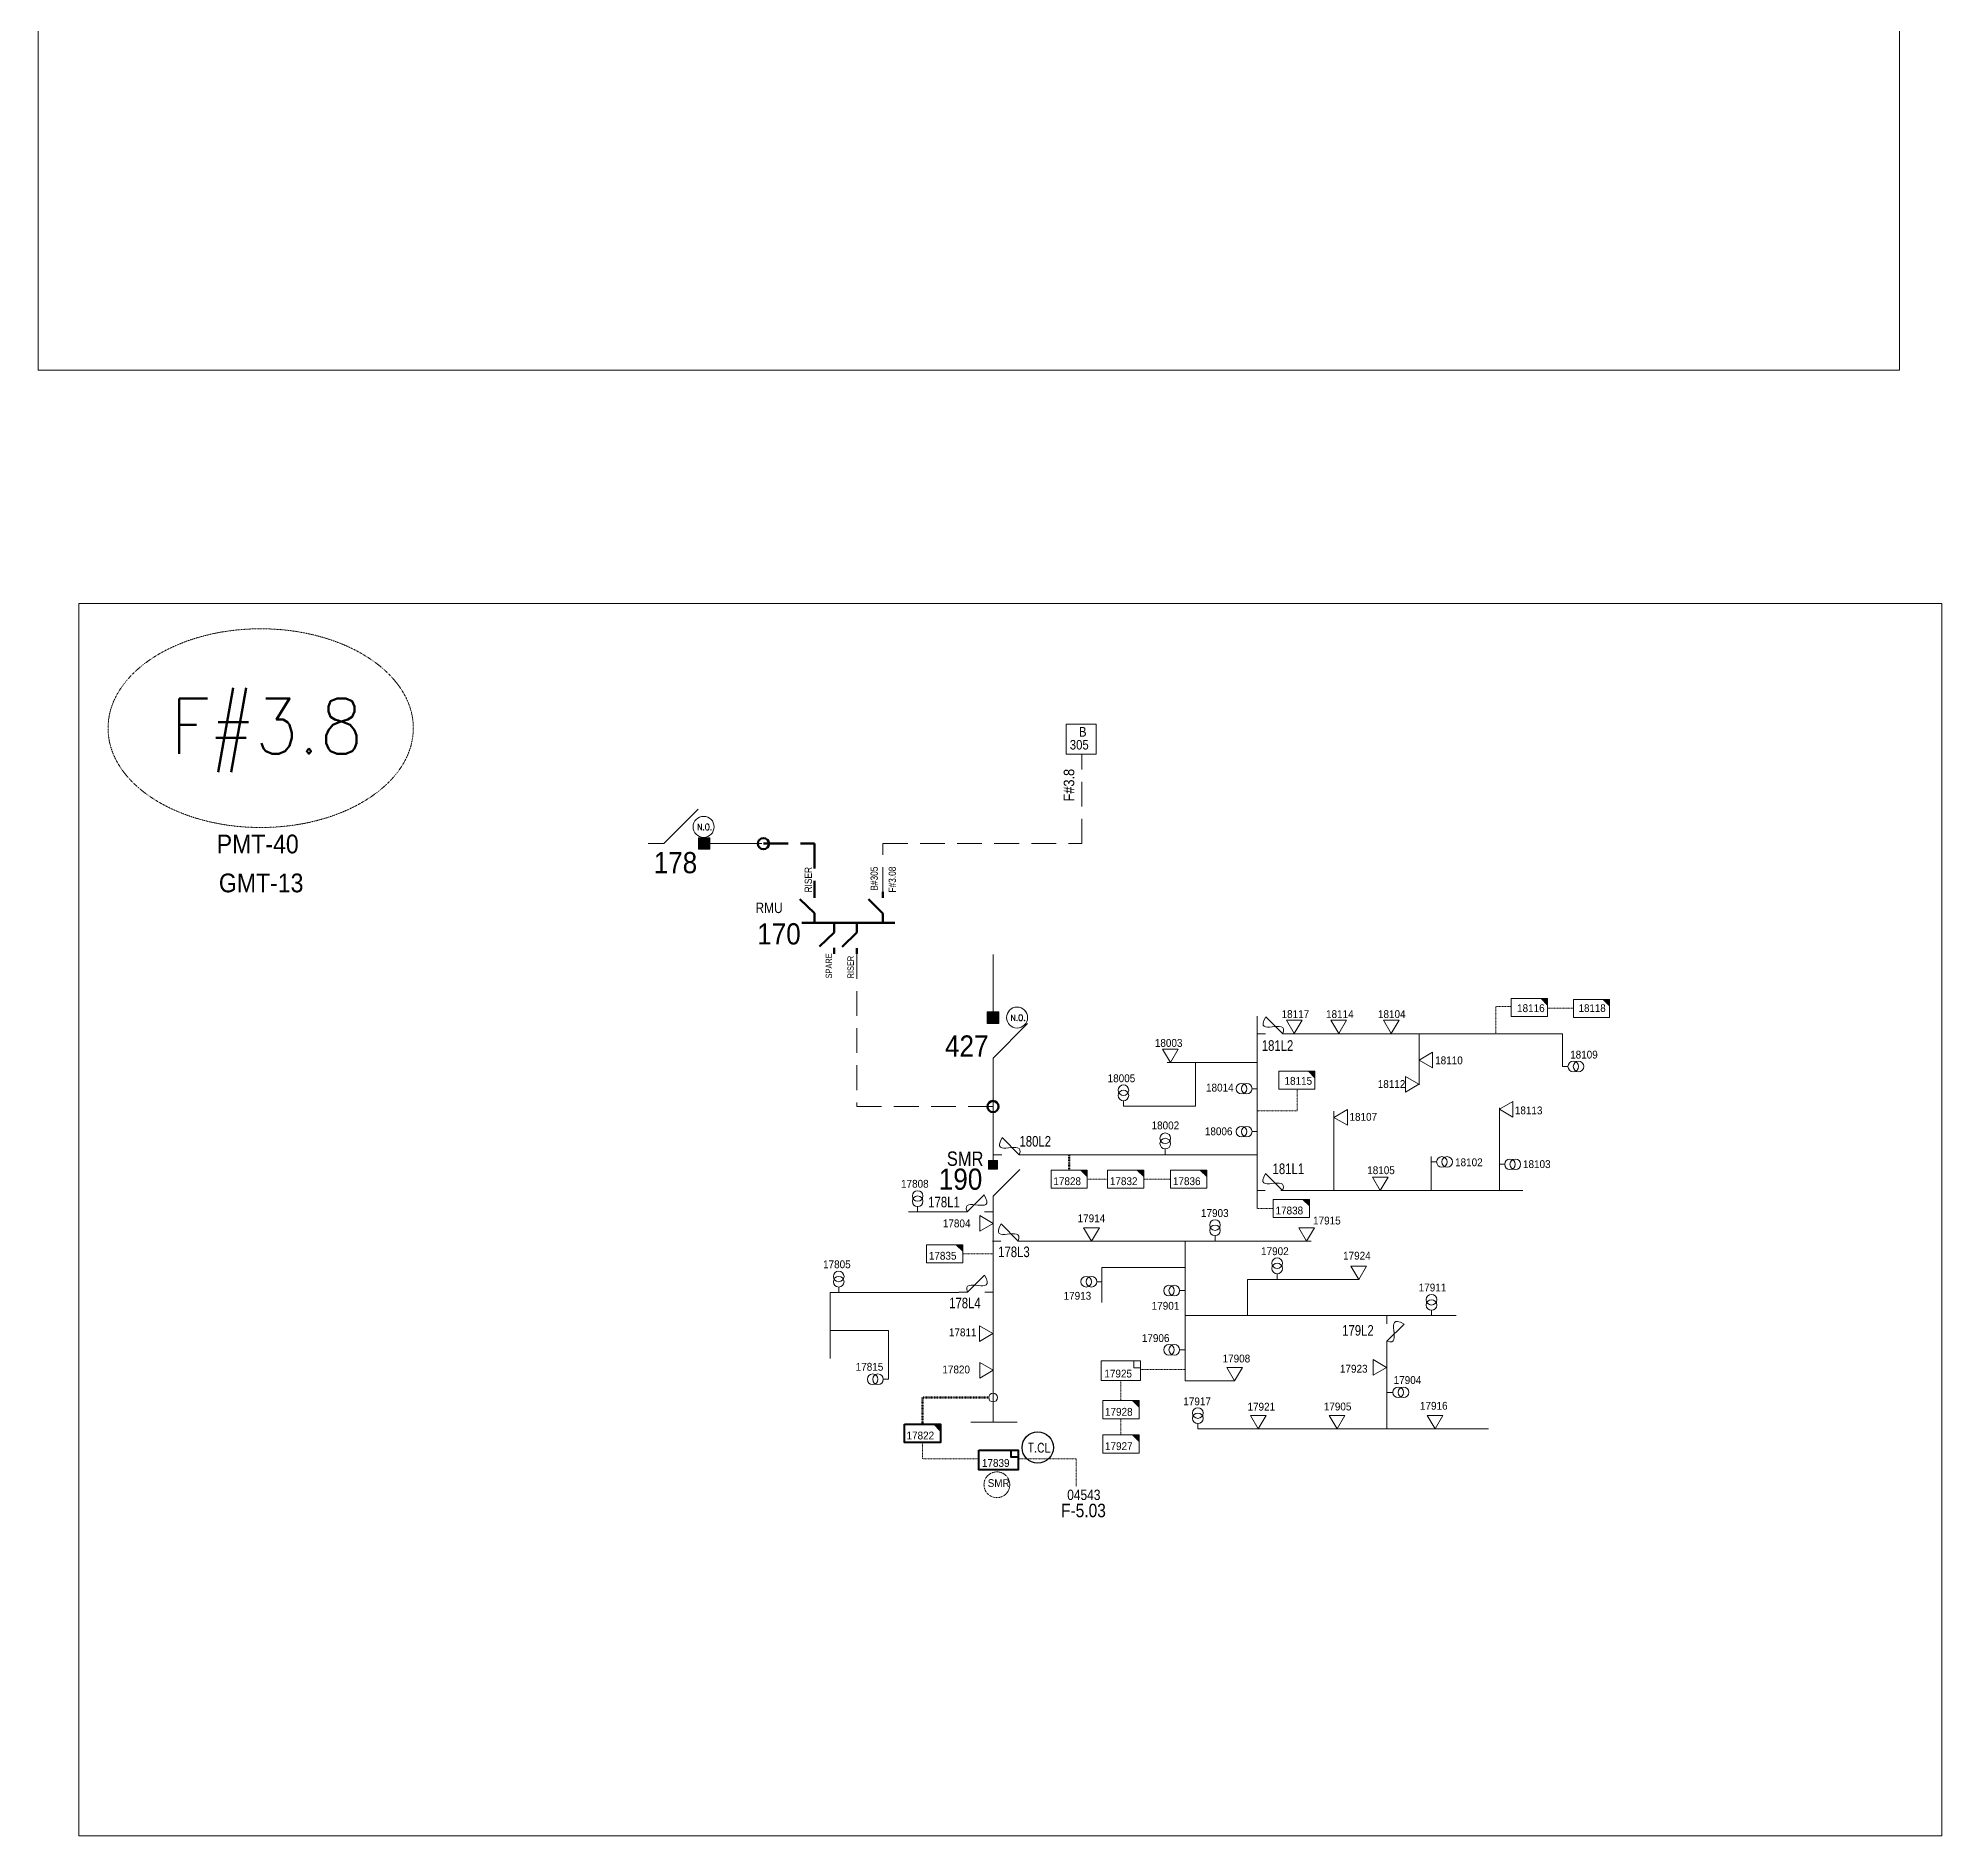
# Model space of a CAD drawing. Header units: metres. Extents: x 65984 to 144644, y -19036 to 23726.
# Drawn here: x 111687 to 112585, y 10792 to 11641 of the extents above; entities that cross this region are included whole.
import ezdxf
from ezdxf.enums import TextEntityAlignment as Align

# ---------------------------------------------------------------- set-up
doc = ezdxf.new("R2010")
doc.units = ezdxf.units.M
doc.header["$MEASUREMENT"] = 0
doc.linetypes.add('DGN Style 3', pattern=[0.013877, 0, -0.013877])
doc.linetypes.add('HIDDEN2', pattern=[2381.25, 1587.5, -793.75])
doc.layers.get('0').update_dxf_attribs({"color": 95, "lineweight": 40})
for name, color, linetype, lineweight in [('ABS', 7, 'Continuous', 40), ('ABS NUMBER', 112, 'Continuous', 30), ('d_eos', 111, 'Continuous', 40), ('d_eos no', 121, 'Continuous', 40), ('d_fco', 5, 'Continuous', 40), ('d_fco text', 95, 'Continuous', 40), ('d_oh branch', 94, 'Continuous', 40), ('d_switch', 95, 'Continuous', 40), ('d_tf', 1, 'Continuous', 40), ('d_tf no', 6, 'Continuous', 40), ('d_tf_200', 1, 'Continuous', 40), ('d_ug cable', 95, 'Continuous', 40), ('d_ug main line', 95, 'Continuous', 40), ('FDR  1  05', 172, 'Continuous', 40), ('fedr no', 95, 'Continuous', 40), ('GRID STATION 01', 7, 'Continuous', 40), ('Level 37', 7, 'Continuous', 0), ('O H MAIN FEEDER', 4, 'Continuous', 100), ('SW N O', 114, 'Continuous', 30)]:
    doc.layers.add(name, color=color, linetype=linetype, lineweight=lineweight)
doc.styles.add('NASKHF', font='naskhf.shx', dxfattribs={"height": 8})
doc.styles.add('Style-Arial', font='arial.ttf')
doc.styles.add('Style-ENGINEERING', font='ENGINEERING.shx')
doc.styles.add('Style-msdefault', font='msdefault.shx')
doc.styles.add('Style-STANDARD', font='STANDARD.shx')

# ---------------------------------------------------------------- blocks, each defined once
blk = doc.blocks.new('ABS2_1_1')
at = {"color": 0, "linetype": 'ByBlock', "lineweight": -2, "ltscale": 500}
for q in [(-29900, 43500), (0, 0)]:
    blk.add_line((0, 13600), q, dxfattribs=at)
at = {"color": 0, "linetype": 'ByBlock', "lineweight": -2, "ltscale": 500, "flags": 128}
for points in [[(5000, 43600), (-5000, 43600), (-5000, 53600), (5000, 53600)], [(3791, 49653), (3791, 49653), (3791, 49653)]]:
    blk.add_lwpolyline(points, close=True, dxfattribs=at)
at = {"color": 0, "linetype": 'ByBlock', "lineweight": -2, "ltscale": 500}
for points in [[(5000, 43600), (-5000, 43600), (5000, 53600), (-5000, 53600)], [(3791, 49653), (3791, 49653), (3791, 49653)]]:
    blk.add_solid(points, dxfattribs=at)
blk = doc.blocks.new('*U1008')
at = {"layer": 'SW N O', "color": 3, "lineweight": 13, "ltscale": 0.426762}
blk.add_circle((0, 0), 16.8, dxfattribs=at)
at = {"layer": 'SW N O', "color": 3, "lineweight": 13, "style": 'Style-STANDARD'}
blk.add_text('N.O.', height=9.6, dxfattribs=at).set_placement((1.7, -0.2), align=Align.MIDDLE_CENTER)
blk = doc.blocks.new('TFU_122')
at = {"layer": 'd_tf_200', "color": 111, "linetype": 'Continuous', "lineweight": 13}
blk.add_line((0, 10), (0, 0), dxfattribs=at)
at = {"layer": 'd_tf_200', "color": 111, "linetype": 'Continuous', "lineweight": 13, "extrusion": (0, 0, -1)}
for centre in [(0, 30), (0, 20)]:
    blk.add_circle(centre, 10, dxfattribs=at)
blk = doc.blocks.new('TF_8')
at = {"color": 0, "linetype": 'ByBlock', "lineweight": -2}
blk.add_line((6.3, 4.95), (9.9, 1.35), dxfattribs=at)
blk.add_3dface([(-10.1, 4.95), (9.9, 4.95), (9.9, -5.05), (-10.1, -5.05)], dxfattribs=at)
blk = doc.blocks.new('exist.us-1000kva')
at = {"color": 0, "linetype": 'ByBlock', "lineweight": -2, "flags": 128}
blk.add_lwpolyline([(40, 12.9), (32.8, 20), (40, 20)], close=True, dxfattribs=at)
at = {"color": 0, "linetype": 'ByBlock', "lineweight": -2, "extrusion": (0, 0, -1)}
blk.add_solid([(-40, 12.9), (-32.8, 20), (-40, 20)], dxfattribs=at)
at = {"color": 0, "linetype": 'ByBlock', "lineweight": -2, "xscale": 2, "yscale": 2}
blk.add_blockref('TF_8', (20.2, 10.1), dxfattribs=at)
blk = doc.blocks.new('*U1175')
at = {"layer": 'd_fco', "color": 111, "linetype": 'Continuous', "lineweight": 13}
blk.add_line((-4.6, 4.2), (-10.1, 4.2), dxfattribs=at)
at = {"layer": 'd_fco', "color": 111, "linetype": 'Continuous', "lineweight": 13, "extrusion": (0, 0, -1), "flags": 128}
blk.add_lwpolyline([(-13, 4.2), (-7.1, 4.2), (4.4, -7.3)], dxfattribs=at)
at = {"layer": 'd_fco', "color": 111, "linetype": 'Continuous', "lineweight": 13}
blk.add_open_spline([(-4.4, -7.3), (-13, 7.7), (11.6, -7.7), (7.1, 4.2)], degree=3, dxfattribs=at)
blk = doc.blocks.new('*U1012')
at = {"layer": 'd_fco', "color": 7, "linetype": 'Continuous', "lineweight": 13}
blk.add_line((-4.6, 4.2), (-10.1, 4.2), dxfattribs=at)
at = {"layer": 'd_fco', "color": 7, "linetype": 'Continuous', "lineweight": 13, "flags": 128}
blk.add_lwpolyline([(13, 4.2), (7.1, 4.2), (-4.4, -7.3)], dxfattribs=at)
at = {"layer": 'd_fco', "color": 7, "linetype": 'Continuous', "lineweight": 13}
blk.add_open_spline([(-4.4, -7.3), (-13, 7.7), (11.6, -7.7), (7.1, 4.2)], degree=3, dxfattribs=at)
blk = doc.blocks.new('TF3')
at = {"color": 0, "linetype": 'ByBlock', "lineweight": -2}
for p, q in [((11.3, 9), (18.3, 9)), ((18.3, 9), (18.3, 2))]:
    blk.add_line(p, q, dxfattribs=at)
at = {"color": 0, "linetype": 'ByBlock', "lineweight": -2, "flags": 128}
blk.add_lwpolyline([(18.3, 2), (11.3, 2), (11.3, 9)], dxfattribs=at)
at = {"color": 0, "linetype": 'ByBlock', "lineweight": -2}
blk.add_3dface([(-21.7, 9), (18.3, 9), (18.3, -11), (-21.7, -11)], dxfattribs=at)
blk = doc.blocks.new('TRA1_1033')
at = {"layer": 'd_tf', "color": 111, "linetype": 'Continuous', "lineweight": 13, "ltscale": 0.000236361, "flags": 128}
blk.add_lwpolyline([(10, -17), (0, 0), (-10, -17)], close=True, dxfattribs=at)
blk = doc.blocks.new('TRA1_1032')
at = {"layer": 'd_tf', "color": 111, "linetype": 'Continuous', "lineweight": 13, "ltscale": 0.000236361, "xscale": 1.000046566207833, "yscale": 1.000046566207833, "zscale": 1.000046566207833, "rotation": 180}
blk.add_blockref('TRA1_1033', (0, 0), dxfattribs=at)
blk = doc.blocks.new('*U3379')
at = {"layer": 'SW N O', "color": 1, "ltscale": 0.426762}
blk.add_circle((0, 0), 16.8, dxfattribs=at)
at = {"layer": 'SW N O', "color": 1, "style": 'Style-STANDARD'}
blk.add_text('T.CL', height=9.6, dxfattribs=at).set_placement((1.7, -0.2), align=Align.MIDDLE_CENTER)

msp = doc.modelspace()

# ---------------------------------------------------------------- linework, layer by layer
at = {"layer": 'd_eos', "color": 7, "linetype": 'Continuous', "lineweight": 211, "ltscale": 0.625574}
for p, q in [((112053.38, 11227.62), (112046.52, 11234.28)), ((112053.39, 11234.91), (112053.39, 11237.68)), ((112085.71, 11227.61), (112078.85, 11234.27)), ((112085.72, 11234.91), (112085.72, 11237.68)), ((112091.35, 11223.06), (112047.52, 11223.06)), ((112053.38, 11223.06), (112053.38, 11227.62)), ((112062.71, 11223.2), (112062.71, 11218.64)), ((112073.41, 11223.06), (112073.41, 11218.5)), ((112085.71, 11223.06), (112085.71, 11227.61)), ((112062.71, 11218.64), (112055.84, 11211.98)), ((112073.41, 11218.5), (112066.55, 11211.84)), ((112062.71, 11211.35), (112062.71, 11208.58)), ((112073.41, 11208.44), (112073.41, 11211.21))]:
    msp.add_line(p, q, dxfattribs=at)
at = {"layer": 'd_oh branch', "color": 111, "linetype": 'Continuous', "lineweight": 13}
for p, q in [((112262.27, 11179.15), (112262.27, 11088.35)), ((112276.39, 11170.81), (112406.26, 11170.81)), ((112338.59, 11146.66), (112338.59, 11170.81)), ((112406.26, 11155.38), (112406.26, 11170.81)), ((112219.68, 11157.27), (112262.27, 11157.27)), ((112233.19, 11157.27), (112233.19, 11136.7)), ((112199.12, 11136.7), (112233.19, 11136.7)), ((112298.42, 11096.91), (112298.42, 11134.26)), ((112376.41, 11096.91), (112376.41, 11135.79)), ((112149.99, 11113.75), (112262.27, 11113.75)), ((112344.32, 11096.91), (112344.32, 11112.85)), ((112273.32, 11096.91), (112387.54, 11096.91)), ((112274.43, 11096.91), (112333.12, 11096.91)), ((112097.83, 11086.78), (112123.96, 11086.78)), ((112152.26, 11073.04), (112287.65, 11073.04)), ((112228.25, 11073.04), (112228.25, 11007.11)), ((112188.99, 11060.52), (112228.25, 11060.52)), ((112188.99, 11060.52), (112188.99, 11044.05)), ((112257.66, 11054.94), (112257.66, 11037.84)), ((112257.66, 11054.94), (112310.25, 11054.94)), ((112060.87, 11048.82), (112121.44, 11048.82)), ((112060.87, 11017.66), (112060.87, 11048.82)), ((112228.25, 11037.84), (112355.98, 11037.84)), ((112060.87, 11030.87), (112088.38, 11030.87)), ((112088.38, 11007.81), (112088.38, 11030.87)), ((112323.39, 10984.38), (112323.39, 11022.69)), ((112228.25, 11007.11), (112251.54, 11007.11)), ((112234.23, 10984.38), (112371.28, 10984.38))]:
    msp.add_line(p, q, dxfattribs=at)
at = {"layer": 'd_ug cable', "color": 111, "linetype": 'DGN Style 3', "lineweight": 13}
for p, q in [((112411.38, 11182.83), (112399.12, 11182.85)), ((112182.07, 11102.22), (112191.66, 11102.22)), ((112208.73, 11102.22), (112221.39, 11102.22)), ((112123.34, 11067.03), (112137.5, 11067.03)), ((112197.97, 10997.74), (112197.97, 11007.25)), ((112228.26, 11012.4), (112207.24, 11012.4)), ((112197.97, 10981.55), (112197.97, 10989.18))]:
    msp.add_line(p, q, dxfattribs=at)
at = {"layer": 'd_ug cable', "color": 1, "linetype": 'DGN Style 3', "lineweight": 13}
for p, q in [((112176.88, 10970.23), (112149.5, 10970.23)), ((112176.88, 10957.2), (112176.88, 10970.23))]:
    msp.add_line(p, q, dxfattribs=at)
at = {"layer": 'd_ug cable', "color": 111, "linetype": 'DGN Style 3', "lineweight": 13, "flags": 128}
for points in [[(112382.05, 11183.62), (112374.74, 11183.62), (112374.74, 11170.81)], [(112281.01, 11144.61), (112281.01, 11134.42), (112262.27, 11134.42)], [(112262.27, 11088.35), (112269.77, 11088.35)], [(112130.96, 10970.23), (112104.37, 10970.23), (112104.37, 10978.04)]]:
    msp.add_lwpolyline(points, dxfattribs=at)
at = {"layer": 'd_ug cable', "color": 111, "linetype": 'DGN Style 3', "lineweight": 100, "flags": 128}
for points in [[(112173.54, 11106.48), (112173.54, 11113.75)], [(112135.59, 10999.17), (112104.37, 10999.17), (112104.37, 10986.57)]]:
    msp.add_lwpolyline(points, dxfattribs=at)
at = {"layer": 'd_ug cable', "color": 7, "linetype": 'Continuous', "lineweight": 13}
msp.add_circle((112137.64, 10999.17), 2.05, dxfattribs=at)
at = {"layer": 'd_ug cable', "color": 2, "linetype": 'DGN Style 3', "lineweight": 13}
msp.add_circle((112139.46, 10958.05), 6.09, dxfattribs=at)
at = {"layer": 'd_ug main line', "color": 30, "linetype": 'HIDDEN2', "lineweight": 13, "ltscale": 0.00735}
for points in [[(112085.72, 11237.68), (112085.72, 11260.54), (112179.58, 11260.54), (112179.58, 11302.7)], [(112073.41, 11208.44), (112073.41, 11136.49), (112137.64, 11136.49)]]:
    msp.add_lwpolyline(points, dxfattribs=at)
at = {"layer": 'd_ug main line', "color": 30, "linetype": 'HIDDEN2', "lineweight": 140, "ltscale": 0.00735}
msp.add_lwpolyline([(112029.38, 11260.48), (112053.39, 11260.48), (112053.39, 11237.68)], dxfattribs=at)
at = {"layer": 'fedr no', "color": 82, "linetype": 'DGN Style 3', "lineweight": 13, "true_color": 0x1dc70e}
msp.add_ellipse((111792.28, 11314.98), major_axis=(71.98, 0), ratio=0.651175, dxfattribs=at)
at = {"layer": 'GRID STATION 01', "color": 30, "lineweight": 13, "ltscale": 0.379284, "flags": 128}
msp.add_lwpolyline([(112186.31, 11316.9), (112172.12, 11316.9), (112172.12, 11302.7), (112186.31, 11302.7)], close=True, dxfattribs=at)
at = {"layer": 'O H MAIN FEEDER', "color": 30, "lineweight": 13, "ltscale": 30}
msp.add_line((112028.57, 11260.54), (112004.37, 11260.54), dxfattribs=at)
at = {"layer": 'O H MAIN FEEDER', "color": 111, "lineweight": 13, "ltscale": 30}
for p, q in [((112137.64, 11181.35), (112137.64, 11208.15)), ((112137.64, 11108.98), (112137.64, 11151.91)), ((112137.64, 10987.53), (112137.64, 11089.75)), ((112127.24, 10987.53), (112148.99, 10987.53))]:
    msp.add_line(p, q, dxfattribs=at)
at = {"layer": 'O H MAIN FEEDER', "color": 140, "linetype": 'Continuous', "lineweight": 13, "flags": 128}
for points in [[(111687.31, 12174.92), (112565.16, 12174.92), (112565.16, 11483.87), (111687.31, 11483.87)], [(111706.58, 11373.8), (112585.11, 11373.8), (112585.11, 10792.39), (111706.58, 10792.39)]]:
    msp.add_lwpolyline(points, close=True, dxfattribs=at)
at = {"layer": 'O H MAIN FEEDER', "color": 30, "lineweight": 211, "ltscale": 0.488306}
for centre in [(112029.38, 11260.48), (112137.62, 11136.43)]:
    msp.add_circle(centre, 2.66, dxfattribs=at)
at = {"layer": 'O H MAIN FEEDER', "color": 30, "lineweight": 13, "ltscale": 0.488306}
msp.add_circle((112029.4, 11260.54), 2.66, dxfattribs=at)

# ---------------------------------------------------------------- block references
at = {"layer": 'ABS', "color": 7, "linetype": 'Continuous', "lineweight": 13, "ltscale": 0.812883, "xscale": 0.0005446322480400586, "zscale": 0.000360672857092237}
for p, yscale, rotation in [((111974.96, 11260.54), 0.0005446322480400586, 269.9999928006755), ((112137.64, 11151.91), -0.000544632248040059, 180.0000071993245)]:
    msp.add_blockref('ABS2_1_1', p, dxfattribs=dict(at, yscale=yscale, rotation=rotation))
at = {"layer": 'ABS', "color": 2, "linetype": 'Continuous', "lineweight": 13, "ltscale": 0.689829, "xscale": 0.0004209625230331561, "yscale": -0.0004209625230331563, "zscale": 0.000360672857092237, "rotation": 180.0000071993245}
msp.add_blockref('ABS2_1_1', (112137.64, 11088.52), dxfattribs=at)
at = {"layer": 'd_fco', "color": 111, "linetype": 'Continuous', "lineweight": 13, "extrusion": (0, 0, -1), "xscale": 0.7, "yscale": 0.7, "zscale": 0.7}
for p, rotation in [((-112269.36, 11173.75), 180.0000000006002), ((-112145.04, 11116.7), 180.0000000006002), ((-112144.5, 11075.98), 180.0000000006002), ((-112326.35, 11030.75), 270.0000000006001)]:
    msp.add_blockref('*U1175', p, dxfattribs=dict(at, rotation=rotation))
at = {"layer": 'd_fco', "color": 7, "linetype": 'Continuous', "lineweight": 13, "extrusion": (0, 0, -1), "xscale": 0.7, "yscale": 0.7, "zscale": 0.7, "rotation": 180.0000000006002}
msp.add_blockref('*U1012', (-112269.25, 11099.85), dxfattribs=at)
at = {"layer": 'd_fco', "color": 111, "linetype": 'Continuous', "lineweight": 13, "xscale": 0.7, "yscale": 0.7, "zscale": 0.7, "rotation": 180.0000000006002}
for p in [(112130.35, 11089.73), (112130.55, 11051.77)]:
    msp.add_blockref('*U1175', p, dxfattribs=at)
at = {"layer": 'd_tf', "color": 111, "linetype": 'Continuous', "lineweight": 13, "ltscale": 0.000236361, "extrusion": (0, 0, -1), "xscale": 0.37, "yscale": 0.37, "zscale": 0.37}
for p in [(-112279.71, 11170.97), (-112300.68, 11170.97), (-112325.42, 11170.97), (-112346.08, 10984.39)]:
    msp.add_blockref('TRA1_1032', p, dxfattribs=at)
at = {"layer": 'd_tf', "color": 111, "linetype": 'Continuous', "lineweight": 13, "ltscale": 0.000236361, "xscale": 0.37, "yscale": 0.37, "zscale": 0.37}
for p, rotation in [((112221.25, 11157.2), 359.9999999999999), ((112338.6, 11158.36), 269.9999999999999), ((112298.43, 11131.31), 269.9999999999999), ((112376.43, 11135.18), 269.9999999999999), ((112184.08, 11073.04), 359.9999999999999), ((112299.89, 10984.39), 359.9999999999999)]:
    msp.add_blockref('TRA1_1032', p, dxfattribs=dict(at, rotation=rotation))
at = {"layer": 'd_tf', "color": 111, "linetype": 'Continuous', "lineweight": 13, "ltscale": 0.000236361, "extrusion": (0, 0, -1), "xscale": 0.37, "yscale": 0.37, "zscale": 0.37}
for p, rotation in [((-112338.37, 11147), 270.0000000000001), ((-112320.27, 11096.92), 359.9999999999999), ((-112137.63, 11081.36), 269.9999999999999), ((-112285.52, 11073.04), 359.9999999999999), ((-112310.13, 11054.94), 359.9999999999999), ((-112137.5, 11029.36), 269.9999999999999), ((-112323.14, 11013.41), 269.9999999999999), ((-112137.63, 11012.06), 269.9999999999999), ((-112251.55, 11007.11), 359.9999999999999), ((-112262.71, 10984.38), 359.9999999999999)]:
    msp.add_blockref('TRA1_1032', p, dxfattribs=dict(at, rotation=rotation))
at = {"layer": 'd_tf no', "color": 2, "linetype": 'Continuous', "lineweight": 40, "xscale": 0.4635965117171412, "yscale": 0.4635965117171412, "zscale": 0.1300771388769227, "rotation": 359.9999999999999}
msp.add_blockref('TF3', (112141.02, 10970.18), dxfattribs=at)
at = {"layer": 'd_tf_200', "color": 111, "linetype": 'Continuous', "lineweight": 13, "xscale": 0.25, "yscale": 0.25, "zscale": 0.25}
for p, rotation in [((112406.26, 11155.38), 269.9999999999999), ((112344.32, 11110.34), 269.9999999999999), ((112376.42, 11109.22), 269.9999999999999), ((112242.32, 11073.06), 359.9999999999999), ((112189.07, 11053.83), 89.9999999999999), ((112228.12, 11049.63), 89.9999999999999), ((112344.4, 11037.84), 359.9999999999999), ((112228.12, 11021.7), 89.9999999999999), ((112088.38, 11007.81), 89.99999999999994), ((112323.71, 11001.65), 269.9999999999999)]:
    msp.add_blockref('TFU_122', p, dxfattribs=dict(at, rotation=rotation))
at = {"layer": 'd_tf_200', "color": 111, "linetype": 'Continuous', "lineweight": 13, "extrusion": (0, 0, -1), "xscale": 0.25, "yscale": 0.25, "zscale": 0.25}
for p, rotation in [((-112199.13, 11136.7), 359.9999999999999), ((-112262.29, 11144.9), 269.9999999999999), ((-112218.86, 11113.99), 359.9999999999999), ((-112262.29, 11124.63), 269.9999999999999), ((-112102.09, 11086.78), 359.9999999999999), ((-112271.65, 11055.08), 359.9999999999999), ((-112234.23, 10984.38), 359.9999999999999)]:
    msp.add_blockref('TFU_122', p, dxfattribs=dict(at, rotation=rotation))
msp.add_blockref('TFU_122', (-112064.87, 11048.82), dxfattribs=at)
at = {"layer": 'FDR  1  05', "color": 111, "linetype": 'Continuous', "lineweight": 13, "rotation": 359.9999999999999}
for name, p, xscale, yscale, zscale in [('exist.us-1000kva', (112382.05, 11178.9), 0.4267622666565712, 0.4267622666565712, 0.4267622666565712), ('exist.us-1000kva', (112411.42, 11178.54), 0.4228829770885609, 0.4228829770885609, 0.3840860399909141), ('exist.us-1000kva', (112272.4, 11144.61), 0.4267622666565712, 0.4267622666565712, 0.4267622666565712), ('exist.us-1000kva', (112165, 11097.95), 0.4267622666565712, 0.4267622666565712, 0.4267622666565712), ('exist.us-1000kva', (112191.66, 11097.95), 0.4267622666565712, 0.4267622666565712, 0.4267622666565712), ('exist.us-1000kva', (112221.39, 11097.95), 0.4267622666565712, 0.4267622666565712, 0.4267622666565712), ('exist.us-1000kva', (112269.77, 11084.12), 0.4267622666565712, 0.4267622666565712, 0.4267622666565712), ('exist.us-1000kva', (112106.27, 11062.76), 0.4267622666565712, 0.4267622666565712, 0.4267622666565712), ('TF3', (112198.76, 11012.35), 0.4635965117171412, 0.4635965117171412, 0.1300771388769227), ('exist.us-1000kva', (112189.44, 10989.2), 0.4267622666565712, 0.4267622666565712, 0.4267622666565712), ('exist.us-1000kva', (112189.44, 10973.01), 0.4267622666565712, 0.4267622666565712, 0.4267622666565712)]:
    msp.add_blockref(name, p, dxfattribs=dict(at, xscale=xscale, yscale=yscale, zscale=zscale))
at = {"layer": 'FDR  1  05', "color": 111, "linetype": 'Continuous', "lineweight": 40, "xscale": 0.4267622666565712, "yscale": 0.4267622666565712, "zscale": 0.4267622666565712, "rotation": 359.9999999999999}
msp.add_blockref('exist.us-1000kva', (112095.84, 10978.04), dxfattribs=at)
at = {"layer": 'SW N O', "color": 3, "lineweight": 13, "xscale": 0.2950694635422144, "yscale": 0.2950694635422144, "zscale": 0.2950694635422144}
for p in [(112001.16, 11268.4), (112148.98, 11178.45), (112148.98, 11178.45)]:
    msp.add_blockref('*U1008', p, dxfattribs=at)
at = {"layer": 'SW N O', "color": 1, "xscale": 0.4400001052394572, "yscale": 0.4400001052394572, "zscale": 0.4400001052394572}
msp.add_blockref('*U3379', (112158.72, 10975.6), dxfattribs=at)

# ---------------------------------------------------------------- texts
at = {"layer": 'ABS NUMBER', "color": 7, "lineweight": 13, "style": 'Style-Arial', "width": 0.88}
msp.add_text('178', height=10, dxfattribs=at).set_placement((111998.12, 11246.53), align=Align.RIGHT)
msp.add_text('427', height=10, dxfattribs=at).set_placement((112135.5, 11170.02), align=Align.TOP_RIGHT)
at = {"layer": 'ABS NUMBER', "color": 2, "lineweight": 13, "style": 'Style-Arial', "width": 0.88}
msp.add_text('190', height=10, dxfattribs=at).set_placement((112132.58, 11107.22), align=Align.TOP_RIGHT)
at = {"layer": 'd_eos no', "color": 7, "linetype": 'Continuous', "lineweight": 13, "style": 'Style-Arial', "width": 0.88}
for s, p in [('PMT-40', (111771.56, 11264.74)), ('GMT-13', (111772.58, 11246.38))]:
    msp.add_text(s, height=8.843, dxfattribs=at).set_placement(p, align=Align.TOP_LEFT)
at = {"layer": 'd_eos no', "color": 7, "linetype": 'Continuous', "lineweight": 140, "style": 'Style-Arial', "width": 0.88}
msp.add_text('170', height=10, dxfattribs=at).set_placement((112026.43, 11222.92), align=Align.TOP_LEFT)
at = {"layer": 'd_fco text', "color": 111, "linetype": 'Continuous', "lineweight": 13, "style": 'Style-msdefault', "width": 0.8}
for s, p in [('181L2', (112264.36, 11162.75)), ('180L2', (112150.11, 11117.59)), ('180L2', (112150.11, 11117.55)), ('178L3', (112140.06, 11065.43)), ('179L2', (112302.28, 11028.38))]:
    msp.add_text(s, height=5, dxfattribs=at).set_placement(p)
at = {"layer": 'd_fco text', "color": 7, "linetype": 'Continuous', "lineweight": 13, "style": 'Style-msdefault', "width": 0.8}
msp.add_text('181L1', height=5, dxfattribs=at).set_placement((112269.48, 11104.61))
at = {"layer": 'd_fco text', "color": 111, "linetype": 'Continuous', "lineweight": 13, "style": 'Style-msdefault', "width": 0.8}
for s, p in [('178L1', (112121.97, 11088.93)), ('178L4', (112131.82, 11041.29))]:
    msp.add_text(s, height=5, dxfattribs=at).set_placement(p, align=Align.RIGHT)
at = {"layer": 'd_switch', "color": 191, "linetype": 'Continuous', "lineweight": 30, "style": 'Style-ENGINEERING', "width": 0.857143}
for s, p in [('B#305', (112079.87, 11249.65)), ('F#3.08', (112088.4, 11249.65))]:
    msp.add_text(s, height=3.43, rotation=90, dxfattribs=at).set_placement(p, align=Align.TOP_RIGHT)
for s, height, p in [('RISER', 3.43, (112048.79, 11237.48)), ('SPARE', 3.045, (112058.69, 11196.91)), ('RISER', 3.045, (112068.97, 11196.91))]:
    msp.add_text(s, height=height, rotation=90, dxfattribs=at).set_placement(p, align=Align.TOP_LEFT)
at = {"layer": 'd_switch', "color": 2, "linetype": 'Continuous', "lineweight": 30, "ltscale": 0.9, "style": 'Style-ENGINEERING', "width": 0.857143}
msp.add_text('SMR', height=6.77, rotation=0.00263, dxfattribs=at).set_placement((112115.86, 11115.26), align=Align.TOP_LEFT)
at = {"layer": 'd_tf no', "color": 111, "linetype": 'Continuous', "lineweight": 13, "style": 'Style-msdefault', "width": 0.945946}
for s, height, p in [('18117', 3.7, (112273.71, 11181.93)), ('18114', 3.7, (112294.68, 11181.93)), ('18104', 3.7, (112319.16, 11181.93)), ('18116', 3.7, (112384.76, 11184.73)), ('18118', 3.628, (112413.79, 11184.72)), ('18003', 3.7, (112213.95, 11168.33)), ('18110', 3.7, (112346.13, 11160.11)), ('18109', 3.7, (112409.79, 11162.81)), ('18005', 3.7, (112191.69, 11151.65)), ('18115', 3.7, (112275.1, 11150.44)), ('18112', 3.7, (112319.07, 11148.94)), ('18107', 3.7, (112305.74, 11133.45)), ('18113', 3.7, (112383.71, 11136.49)), ('18002', 3.7, (112212.4, 11129.42)), ('18102', 3.7, (112355.53, 11112.02)), ('18103', 3.7, (112387.55, 11111.15)), ('17828', 3.7, (112166.1, 11103.11)), ('17832', 3.7, (112192.75, 11103.11)), ('17836', 3.7, (112222.48, 11103.11)), ('17903', 3.7, (112235.71, 11088.07)), ('17838', 3.7, (112270.86, 11089.28)), ('17804', 3.7, (112113.98, 11083.19)), ('17914', 3.7, (112177.53, 11085.59)), ('17915', 3.7, (112288.56, 11084.53)), ('17902', 3.7, (112264.04, 11070.07)), ('17805', 3.7, (112057.5, 11063.9)), ('17835', 3.7, (112107.37, 11067.93)), ('17924', 3.7, (112302.72, 11067.97)), ('17911', 3.7, (112338.38, 11052.95)), ('17913', 3.7, (112170.92, 11049.05)), ('17901', 3.7, (112212.47, 11044.34)), ('17811', 3.7, (112116.83, 11031.78)), ('17906', 3.7, (112207.82, 11029.09)), ('17908', 3.7, (112245.9, 11019.45)), ('17815', 3.7, (112072.88, 11015.54)), ('17820', 3.7, (112113.76, 11014.28)), ('17925', 3.7, (112190.15, 11012.35)), ('17923', 3.7, (112301.23, 11014.63)), ('17904', 3.7, (112326.57, 11009.28)), ('17917', 3.7, (112227.38, 10999.24)), ('17921', 3.7, (112257.63, 10996.72)), ('17905', 3.7, (112293.62, 10996.81)), ('17916', 3.7, (112338.97, 10997.16)), ('17927', 3.7, (112190.44, 10978.11))]:
    msp.add_text(s, height=height, dxfattribs=at).set_placement(p, align=Align.TOP_LEFT)
for s, p in [('18014', (112251.1, 11147.25)), ('18006', (112250.55, 11126.63))]:
    msp.add_text(s, height=3.7, dxfattribs=at).set_placement(p, align=Align.TOP_RIGHT)
for s, p in [('18105', (112314.09, 11104.58)), ('17808', (112094.25, 11098.18))]:
    msp.add_text(s, height=3.7, dxfattribs=at).set_placement(p)
at = {"layer": 'd_tf no', "color": 111, "linetype": 'Continuous', "lineweight": 40, "style": 'Style-msdefault', "width": 0.945946}
msp.add_text('17822', height=3.7, dxfattribs=at).set_placement((112096.85, 10983.13), align=Align.TOP_LEFT)
at = {"layer": 'd_tf no', "color": 2, "linetype": 'Continuous', "lineweight": 40, "style": 'Style-msdefault', "width": 0.945946}
msp.add_text('17839', height=3.7, dxfattribs=at).set_placement((112132.41, 10970.18), align=Align.TOP_LEFT)
at = {"layer": 'd_tf no', "color": 1, "linetype": 'Continuous', "lineweight": 40, "style": 'Style-msdefault', "width": 0.945946}
msp.add_text('SMR', height=3.652, dxfattribs=at).set_placement((112135.16, 10960.67), align=Align.TOP_LEFT)
at = {"layer": 'd_tf no', "color": 111, "linetype": 'Continuous', "lineweight": 13, "insert": (112190.44, 10994.3), "char_height": 3.7, "attachment_point": 1, "style": 'NASKHF'}
msp.add_mtext('\\Fmsdefault;\\H1x;\\W0.945946;17928\\P', dxfattribs=at)
at = {"layer": 'fedr no', "color": 6, "linetype": 'Continuous', "lineweight": 13, "insert": (111795.17, 11311.57), "char_height": 26.114, "attachment_point": 5, "style": 'Style-STANDARD'}
msp.add_mtext('F#3.8\\P', dxfattribs=at)
at = {"layer": 'GRID STATION 01', "color": 30, "linetype": 'Continuous', "lineweight": 13, "style": 'Style-msdefault', "width": 0.888889}
for s, p in [('B', (112178.17, 11315.48)), ('305', (112173.84, 11309.38))]:
    msp.add_text(s, height=4.5, dxfattribs=at).set_placement(p, align=Align.TOP_LEFT)
at = {"layer": 'GRID STATION 01', "color": 30, "linetype": 'Continuous', "lineweight": 13, "style": 'Style-msdefault', "width": 0.9}
msp.add_text('F#3.8', height=5, rotation=90, dxfattribs=at).set_placement((112170.94, 11280.37), align=Align.TOP_LEFT)
at = {"layer": 'Level 37', "color": 7, "linetype": 'Continuous', "lineweight": 100, "style": 'Style-msdefault', "width": 0.86}
for s, p in [('RMU', (112038.47, 11232.65)), ('04543', (112188.29, 10955.75))]:
    msp.add_text(s, height=4.9, rotation=0.00037, dxfattribs=at).set_placement(p, align=Align.TOP_RIGHT)
at = {"layer": 'Level 37', "color": 55, "linetype": 'Continuous', "lineweight": 100, "ltscale": 1.199674, "style": 'Style-msdefault', "width": 0.86}
msp.add_text('F-5.03 ', height=6.368, rotation=0.00037, dxfattribs=at).set_placement((112192.89, 10949.11), align=Align.TOP_RIGHT)

doc.saveas('drawing.dxf')
